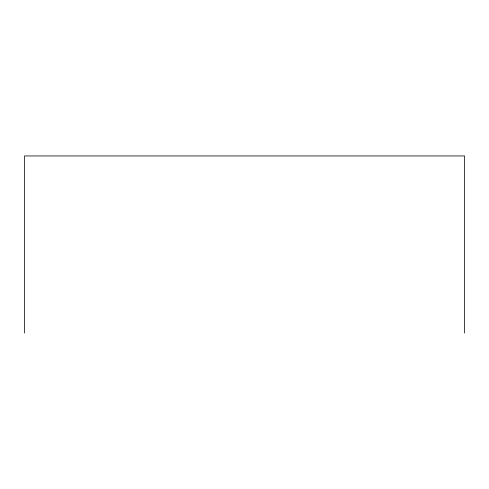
<?xml version="1.0" encoding="UTF-8"?>
<svg xmlns="http://www.w3.org/2000/svg" width="489" height="489" viewBox="0 0 489 489"><rect width="100%" height="100%" fill="white"/><g stroke="black" fill="none" stroke-linecap="round" stroke-linejoin="round"><path stroke-width="0.73" d="M464.55 333.052L464.55 155.948L24.45 155.948L24.45 333.052"/></g></svg>
